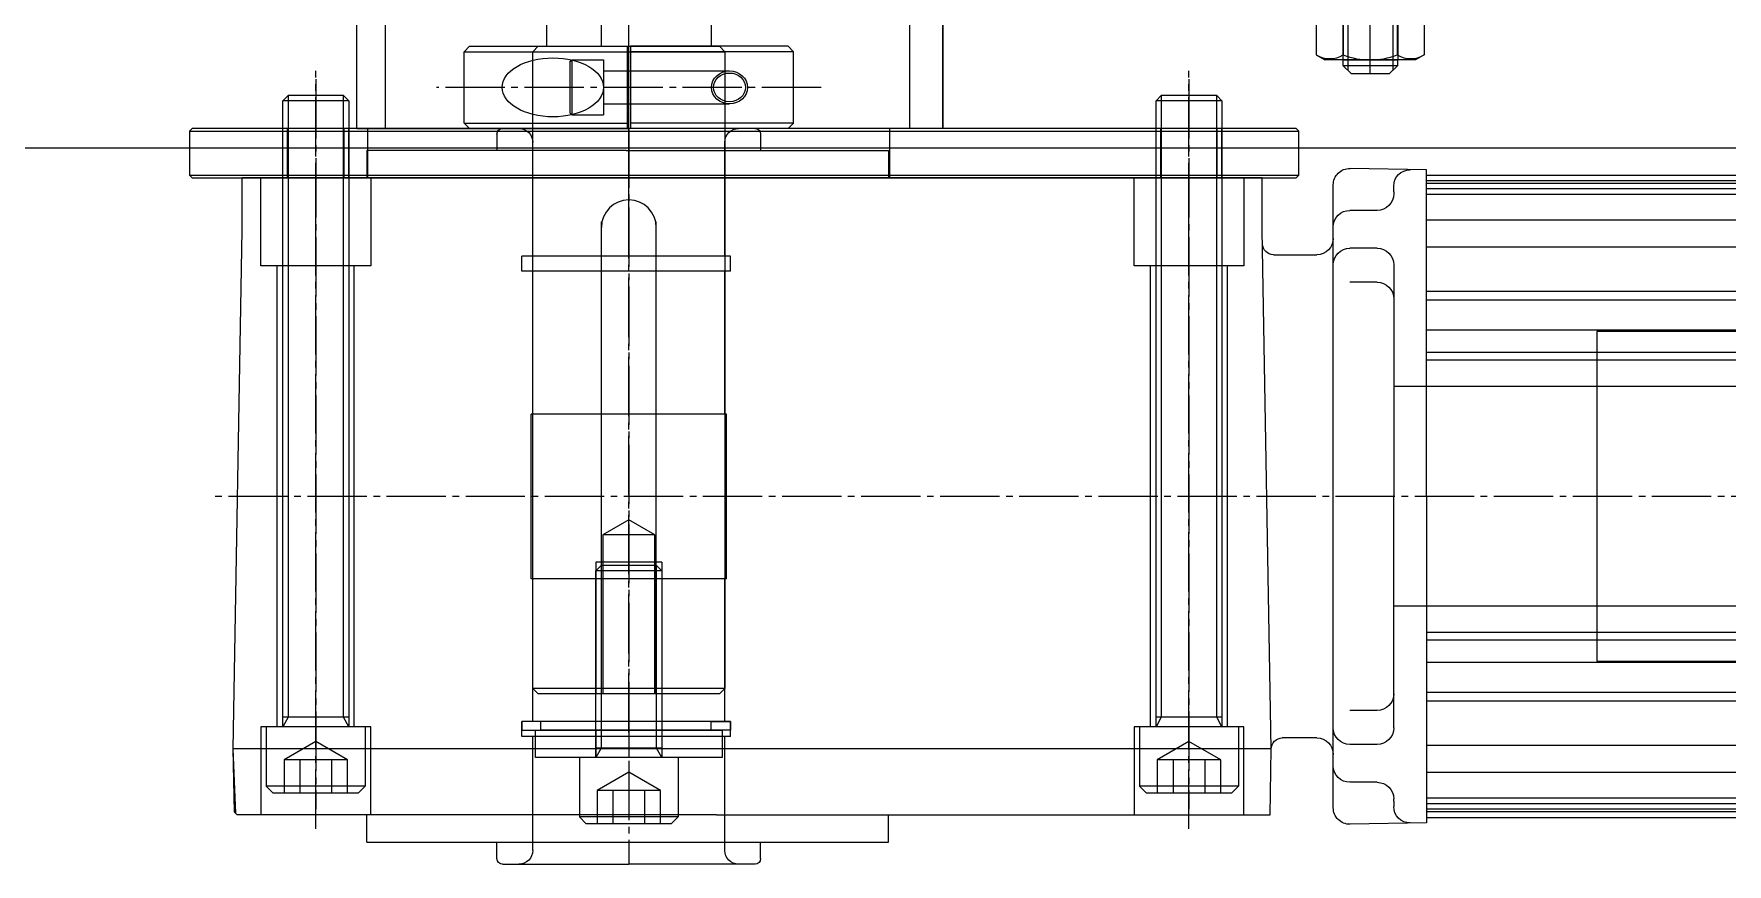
# Model space of a CAD drawing. Units: millimetres at full size. Extents: x -5218 to 5218, y -4308 to 3712.
# Drawn here: x -3683.9 to -3375.6, y 1954.2 to 2105.4 of the extents above; entities that cross this region are included whole.
import ezdxf

# ---------------------------------------------------------------- set-up
doc = ezdxf.new("R2010")
doc.units = ezdxf.units.MM
doc.header["$LTSCALE"] = 1.2
doc.linetypes.add('CHAIN2', pattern=[12, 9, -1, 1, -1])
for name, color, linetype, lineweight in [('0-1_01_外形線', 134, 'Continuous', 9), ('0-2_03_かくれ線', 5, 'Continuous', 9), ('0-3_04_中心線', 4, 'CHAIN2', 9), ('0-7_0', 134, 'Continuous', 9), ('0-8_10_DRAFT', 1, 'Continuous', 9), ('0-9_04_HIDDEN', 7, 'Continuous', 9)]:
    doc.layers.add(name, color=color, linetype=linetype, lineweight=lineweight)

# ---------------------------------------------------------------- blocks, each defined once
blk = doc.blocks.new('GM-SHYF-RH 0.4kW、1／160、＊＊V、60Hzb')
at = {"layer": '0-1_01_外形線'}
for p, q in [((-24, 133), (-24, 130)), ((-23, 134), (0, 134)), ((23, 134), (0, 134)), ((24, 133), (24, 130)), ((-47.271, 130), (-47.271, 125)), ((0.457, 130), (-47.271, 130)), ((0.457, 130), (47.729, 130)), ((47.729, 130), (47.729, 125)), ((-145.271, 126.482), (-131.323, 126.738)), ((-145.271, 67), (-145.271, 126.5)), ((-145.271, 125.5), (-242.271, 125.5)), ((-242.271, 124.5), (-145.271, 124.5)), ((-242.271, 124), (-145.271, 124)), ((-139.271, 122.5), (-139.271, 123.5)), ((-128.271, 10.261), (-128.271, 123.739)), ((-115.331, 115.5), (-115.331, 125)), ((-115.331, 125), (-15.972, 125)), ((-15.972, 125), (70.37, 125)), ((70.37, 115.5), (70.37, 125)), ((-242.271, 123), (-145.271, 123)), ((-242.271, 122), (-145.271, 122)), ((-139.271, 122.5), (-139.271, 122.096)), ((-242.271, 117.315), (-145.271, 117.315)), ((-136.271, 119.096), (-131.271, 119.096)), ((-116.981, 21), (-115.331, 115.5)), ((72.019, 21), (70.37, 115.5)), ((-242.271, 112.366), (-145.271, 112.366)), ((-136.271, 112.185), (-131.271, 112.185)), ((-117.375, 111), (-125.271, 111)), ((-139.271, 109.185), (-139.271, 67)), ((-136.271, 106.001), (-131.271, 106.001)), ((-242.271, 104.319), (-145.271, 104.319)), ((-242.271, 102.714), (-145.271, 102.714)), ((-242.271, 97.282), (-145.271, 97.282)), ((-242.271, 93.192), (-145.271, 93.192)), ((-242.271, 91.83), (-145.271, 91.83)), ((-242.271, 87), (-145.271, 87)), ((-145.271, 87), (-139.271, 87)), ((-145.271, 67), (-145.271, 7.5)), ((-139.271, 24.815), (-139.271, 67)), ((-242.271, 47), (-145.271, 47)), ((-145.271, 47), (-139.271, 47)), ((-242.271, 42.17), (-145.271, 42.17)), ((-242.271, 40.808), (-145.271, 40.808)), ((-242.271, 36.718), (-145.271, 36.718)), ((-242.271, 31.285), (-145.271, 31.285)), ((-242.271, 29.681), (-145.271, 29.681)), ((-136.271, 27.999), (-131.271, 27.999)), ((-242.271, 21.634), (-145.271, 21.634)), ((-136.271, 21.815), (-131.271, 21.815)), ((-125.271, 23), (-118.981, 23)), ((-116.771, 9), (-116.981, 21)), ((-116.981, 21), (-15.972, 21)), ((-15.972, 21), (72.019, 21)), ((71.818, 9.499), (72.019, 21)), ((-242.271, 16.684), (-145.271, 16.684)), ((-136.271, 14.904), (-131.271, 14.904)), ((-242.271, 12), (-145.271, 12)), ((-242.271, 11), (-145.271, 11)), ((-242.271, 10), (-145.271, 10)), ((-242.271, 9.5), (-145.271, 9.5)), ((-139.271, 11.5), (-139.271, 11.904)), ((-139.271, 11.5), (-139.271, 11.904)), ((-139.271, 11.5), (-139.271, 10.5)), ((71.31, 9), (71.818, 9.499)), ((-145.271, 8.5), (-242.271, 8.5)), ((-145.271, 7.517), (-131.323, 7.261)), ((-15.972, 9), (-116.771, 9)), ((-15.972, 9), (71.31, 9))]:
    blk.add_line(p, q, dxfattribs=at)
for centre, radius, start, end in [((-23, 133), 1, 90, 180), ((23, 133), 1, 0, 90), ((-142.271, 123.5), 3, 0, 90), ((-131.271, 123.739), 3, 0, 90.98117), ((-136.271, 122.096), 3, 180, 270), ((-131.271, 116.096), 3, 0, 90), ((-136.271, 109.185), 3, 90, 180), ((-131.271, 109.185), 3, 0, 90), ((-125.271, 114), 3, 180, 270), ((-117.375, 113), 2, 270, 359), ((-136.271, 103.001), 3, 90, 180), ((-136.271, 30.999), 3, 180, 270), ((-136.271, 24.815), 3, 180, 270), ((-131.271, 24.815), 3, 270, 0), ((-125.271, 20), 3, 90, 180), ((-118.981, 21), 2, 359, 90), ((-131.271, 17.904), 3, 270, 0), ((-136.271, 11.904), 3, 90, 180), ((-142.271, 10.5), 3, 270, 0), ((-131.271, 10.261), 3, 269.01883, 0)]:
    blk.add_arc(centre, radius, start, end, dxfattribs=at)
at = {"layer": '0-2_03_かくれ線'}
for p, q in [((-17.5, 110.75), (-17.5, 131.5)), ((17.5, 110.75), (17.5, 131.5)), ((-109, 25), (-109, 109)), ((-95, 25), (-95, 109)), ((-18.5, 108), (-18.5, 110.75)), ((-18.5, 110.75), (19.5, 110.75)), ((-18.5, 108), (19.5, 108)), ((-17.5, 82), (-17.5, 108)), ((17.5, 82), (17.5, 108)), ((19.5, 108), (19.5, 110.75)), ((50, 25), (50, 109)), ((64, 25), (64, 109)), ((-17.8, 52), (-17.8, 82)), ((-17.8, 82), (17.8, 82)), ((-17.5, 26), (-17.5, 52)), ((17.5, 26), (17.5, 52)), ((-18.5, 23.25), (-18.5, 26)), ((-18.5, 26), (19.5, 26)), ((19.5, 23.25), (19.5, 26)), ((-18.5, 23.25), (19.5, 23.25)), ((-17.5, 2.5), (-17.5, 23.25)), ((17.5, 2.5), (17.5, 23.25)), ((-47.271, 4), (-47.271, 9)), ((47.729, 4), (47.729, 9)), ((0.229, 4), (-47.271, 4)), ((47.729, 4), (-47.271, 4)), ((-24, 1), (-24, 4)), ((24, 1), (24, 4)), ((-23, 0), (0, 0)), ((23, 0), (0, 0))]:
    blk.add_line(p, q, dxfattribs=at)
for points in [[(-112, 125), (-112, 109), (-92, 109), (-92, 125)], [(47, 125), (47, 109), (67, 109), (67, 125)], [(-17.8, 52), (17.8, 52), (17.8, 82)], [(-112, 9), (-112, 25), (-92, 25), (-92, 9)], [(47, 9), (47, 25), (67, 25), (67, 9)]]:
    blk.add_lwpolyline(points, dxfattribs=at)
blk.add_lwpolyline([(-249.271, 97), (-176.271, 97), (-176.271, 37), (-249.271, 37)], close=True, dxfattribs=at)
for centre, radius, start, end in [((-20, 131.5), 2.5, 0, 90), ((20, 131.5), 2.5, 90, 180), ((-23, 1), 1, 180, 270), ((-20, 2.5), 2.5, 270, 0), ((20, 2.5), 2.5, 180, 270), ((23, 1), 1, 270, 0)]:
    blk.add_arc(centre, radius, start, end, dxfattribs=at)
at = {"layer": '0-3_04_中心線'}
for p, q in [((0, 134), (0, 0)), ((-102, 6.456), (-102, 127.757)), ((57, 6.456), (57, 127.757)), ((-297.899, 67), (75.913, 67))]:
    blk.add_line(p, q, dxfattribs=at)
blk = doc.blocks.new('A$C23C91DF0_1_1')
at = {"layer": '0-2_03_かくれ線'}
for points in [[(0, 18.5), (1.6, 18.5), (1.6, 15), (0, 15)], [(0, -19.5), (1.6, -19.5), (1.6, -16), (0, -16)]]:
    blk.add_lwpolyline(points, close=True, dxfattribs=at)
at = {"layer": '0-8_10_DRAFT'}
for p, q in [((0, 15), (0, -16)), ((1.6, 15), (1.6, -16))]:
    blk.add_line(p, q, dxfattribs=at)
blk = doc.blocks.new('FWSSS-D34-V12.5-T5.0a')
at = {"layer": '0-2_03_かくれ線'}
blk.add_lwpolyline([(0, 17), (5, 17), (5, -17), (0, -17)], close=True, dxfattribs=at)
at = {"layer": '0-8_10_DRAFT'}
blk.add_line((0, 0), (5, 0), dxfattribs=at)
at = {"layer": '0-9_04_HIDDEN'}
for p, q in [((0, 6), (5, 6)), ((0, -6), (5, -6))]:
    blk.add_line(p, q, dxfattribs=at)

msp = doc.modelspace()

# ---------------------------------------------------------------- linework, layer by layer
at = {"layer": '0-1_01_外形線'}
for p, q in [((-3625.031, 2088.193), (-3625.031, 2139.693)), ((-3518.388, 2088.193), (-3518.388, 2139.693)), ((-3518.388, 2139.693), (-3518.388, 2088.193)), ((-3450.353, 2108.693), (-3450.353, 2101.596)), ((-3445.445, 2108.693), (-3445.445, 2101.596)), ((-3435.63, 2108.693), (-3435.63, 2101.596)), ((-3430.723, 2108.693), (-3430.723, 2101.596)), ((-3450.353, 2101.596), (-3448.788, 2100.693)), ((-3432.288, 2100.693), (-3448.788, 2100.693)), ((-3445.538, 2100.693), (-3435.538, 2100.693)), ((-3445.538, 2099.693), (-3444.038, 2098.193)), ((-3444.638, 2100.693), (-3444.638, 2098.793)), ((-3435.538, 2099.693), (-3437.038, 2098.193)), ((-3436.438, 2100.693), (-3436.438, 2098.793)), ((-3430.723, 2101.596), (-3432.288, 2100.693)), ((-3444.038, 2098.193), (-3437.038, 2098.193)), ((-3655.538, 2087.693), (-3453.538, 2087.693)), ((-3625.031, 2088.193), (-3575.538, 2088.193)), ((-3625.031, 2088.193), (-3575.538, 2088.193)), ((-3518.388, 2088.193), (-3575.538, 2088.193)), ((-3518.388, 2088.193), (-3575.538, 2088.193)), ((-3655.538, 2079.693), (-3453.538, 2079.693)), ((-3647.102, 1963.442), (-3647.557, 1975.193))]:
    msp.add_line(p, q, dxfattribs=at)
for points in [[(-3735.538, 2084.693), (-2945.538, 2084.693), (-2940.538, 2089.693), (-2940.538, 2124.693), (-3740.538, 2124.693), (-3740.538, 2089.693)], [(-3655.038, 2079.193), (-3454.038, 2079.193), (-3453.538, 2079.693), (-3453.538, 2087.693), (-3454.038, 2088.193), (-3655.038, 2088.193), (-3655.538, 2087.693), (-3655.538, 2079.693)]]:
    msp.add_lwpolyline(points, close=True, dxfattribs=at)
msp.add_lwpolyline([(-3445.538, 2100.693), (-3445.538, 2099.693), (-3435.538, 2099.693), (-3435.538, 2100.693)], dxfattribs=at)
for centre, radius, start, end in [((-3447.899, 2105.846), 4.907, 240.00001, 299.99999), ((-3440.538, 2114.472), 13.779, 249.136, 290.864), ((-3433.177, 2105.846), 4.907, 240.00001, 299.99999)]:
    msp.add_arc(centre, radius, start, end, dxfattribs=at)
at = {"layer": '0-2_03_かくれ線'}
for p, q in [((-3590.538, 2162.192), (-3590.538, 2103.193)), ((-3560.538, 2162.192), (-3560.538, 2103.193)), ((-3619.835, 2088.193), (-3619.835, 2143.193)), ((-3575.538, 2088.193), (-3575.538, 2143.193)), ((-3524.388, 2088.193), (-3524.388, 2143.193)), ((-3445.538, 2123.193), (-3445.538, 2100.693)), ((-3444.638, 2123.193), (-3444.638, 2100.693)), ((-3436.438, 2123.193), (-3436.438, 2100.693)), ((-3435.538, 2123.193), (-3435.538, 2100.693)), ((-3605.538, 2102.193), (-3604.538, 2103.193)), ((-3604.538, 2103.193), (-3601.113, 2103.193)), ((-3601.113, 2103.193), (-3575.858, 2103.193)), ((-3593.038, 2102.193), (-3592.038, 2103.193)), ((-3592.038, 2103.193), (-3559.038, 2103.193)), ((-3575.858, 2103.193), (-3575.858, 2088.193)), ((-3546.538, 2103.193), (-3575.218, 2103.193)), ((-3575.218, 2103.193), (-3575.218, 2088.193)), ((-3545.538, 2102.193), (-3546.538, 2103.193)), ((-3605.538, 2089.193), (-3605.538, 2102.193)), ((-3605.538, 2102.193), (-3601.113, 2102.192)), ((-3601.113, 2102.193), (-3575.858, 2102.193)), ((-3586.285, 2100.301), (-3585.901, 2100.685)), ((-3586.285, 2100.301), (-3586.285, 2091.085)), ((-3585.908, 2100.678), (-3585.901, 2090.701)), ((-3585.901, 2100.685), (-3580.141, 2100.685)), ((-3580.141, 2100.685), (-3580.141, 2090.701)), ((-3580.141, 2098.693), (-3557.204, 2098.693)), ((-3575.858, 2098.693), (-3575.218, 2098.693)), ((-3575.858, 2098.693), (-3575.218, 2098.693)), ((-3627.485, 2094.192), (-3637.591, 2094.192)), ((-3468.485, 2094.192), (-3478.591, 2094.192)), ((-3626.538, 2093.245), (-3638.538, 2093.245)), ((-3586.285, 2091.085), (-3585.901, 2090.701)), ((-3585.901, 2090.701), (-3580.141, 2090.701)), ((-3580.141, 2092.693), (-3557.204, 2092.693)), ((-3575.858, 2092.693), (-3575.218, 2092.693)), ((-3575.858, 2092.693), (-3575.218, 2092.693)), ((-3467.538, 2093.245), (-3479.538, 2093.245)), ((-3638.538, 2079.193), (-3638.538, 2088.193)), ((-3637.688, 2079.193), (-3637.688, 2088.193)), ((-3627.388, 2079.193), (-3627.388, 2088.193)), ((-3626.538, 2079.193), (-3626.538, 2088.193)), ((-3623.038, 2079.193), (-3623.038, 2088.193)), ((-3605.538, 2089.193), (-3604.538, 2088.193)), ((-3605.538, 2089.193), (-3601.113, 2089.193)), ((-3604.538, 2088.193), (-3601.113, 2088.193)), ((-3601.113, 2089.193), (-3575.858, 2089.198)), ((-3601.113, 2088.193), (-3575.858, 2088.193)), ((-3545.538, 2089.193), (-3575.218, 2089.198)), ((-3546.538, 2088.193), (-3575.218, 2088.193)), ((-3545.538, 2089.193), (-3546.538, 2088.193)), ((-3528.038, 2079.193), (-3528.038, 2088.193)), ((-3479.538, 2079.193), (-3479.538, 2088.193)), ((-3478.688, 2079.193), (-3478.688, 2088.193)), ((-3468.388, 2079.193), (-3468.388, 2088.193)), ((-3467.538, 2079.193), (-3467.538, 2088.193)), ((-3580.538, 1985.193), (-3580.538, 2071.193)), ((-3570.538, 1985.193), (-3570.538, 2071.193)), ((-3570.788, 2014.193), (-3580.288, 2014.193)), ((-3569.538, 2007.646), (-3581.538, 2007.646)), ((-3570.485, 2008.593), (-3580.591, 2008.593)), ((-3569.538, 2009.193), (-3569.538, 1985.193)), ((-3558.038, 1986.193), (-3593.038, 1986.193)), ((-3626.538, 1980.942), (-3638.538, 1980.942)), ((-3467.538, 1980.942), (-3479.538, 1980.942)), ((-3623.538, 1979.192), (-3623.538, 1968.392)), ((-3464.538, 1979.192), (-3464.538, 1968.392)), ((-3569.538, 1975.343), (-3581.538, 1975.343)), ((-3566.538, 1973.593), (-3566.538, 1962.793)), ((-3626.764, 1973.192), (-3638.311, 1973.192)), ((-3635.424, 1973.192), (-3635.424, 1967.192)), ((-3629.651, 1973.192), (-3629.651, 1967.192)), ((-3467.764, 1973.192), (-3479.311, 1973.192)), ((-3476.425, 1973.192), (-3476.425, 1967.192)), ((-3470.651, 1973.192), (-3470.651, 1967.192)), ((-3569.764, 1967.593), (-3581.311, 1967.593)), ((-3578.424, 1967.593), (-3578.424, 1961.593)), ((-3572.651, 1967.593), (-3572.651, 1961.593))]:
    msp.add_line(p, q, dxfattribs=at)
for points in [[(-3593.038, 2102.193), (-3558.038, 2102.193), (-3559.038, 2103.193)], [(-3558.038, 2102.193), (-3558.038, 1986.193), (-3559.038, 1985.193), (-3592.038, 1985.193), (-3593.038, 1986.193), (-3593.038, 2102.193)], [(-3545.538, 2089.193), (-3545.538, 2102.193), (-3575.218, 2102.193)], [(-3638.538, 1979.302), (-3638.538, 2093.245), (-3637.591, 2094.192), (-3637.591, 1980.942), (-3638.538, 1979.192)], [(-3626.538, 1979.192), (-3627.485, 1980.942), (-3627.485, 2094.192), (-3626.538, 2093.245), (-3626.538, 1979.302)], [(-3479.538, 1979.302), (-3479.538, 2093.245), (-3478.591, 2094.192), (-3478.591, 1980.942), (-3479.538, 1979.192)], [(-3467.538, 1979.192), (-3468.485, 1980.942), (-3468.485, 2094.192), (-3467.538, 2093.245), (-3467.538, 1979.302)], [(-3570.788, 1985.193), (-3570.788, 2014.193), (-3575.538, 2016.935), (-3580.288, 2014.193), (-3580.288, 1985.193)], [(-3569.538, 2009.193), (-3581.538, 2009.193), (-3581.538, 1985.193)], [(-3581.538, 1973.702), (-3581.538, 2007.646), (-3580.591, 2008.593), (-3580.591, 1975.343), (-3581.538, 1973.593)], [(-3569.538, 1973.593), (-3570.485, 1975.343), (-3570.485, 2008.593), (-3569.538, 2007.646), (-3569.538, 1973.702)], [(-3623.538, 1979.192), (-3641.538, 1979.192), (-3641.538, 1968.392), (-3640.338, 1967.192), (-3624.738, 1967.192), (-3623.538, 1968.392), (-3641.538, 1968.392)], [(-3626.764, 1967.192), (-3626.764, 1973.192), (-3632.538, 1976.526), (-3638.311, 1973.192), (-3638.311, 1967.192)], [(-3464.538, 1979.192), (-3482.538, 1979.192), (-3482.538, 1968.392), (-3481.338, 1967.192), (-3465.738, 1967.192), (-3464.538, 1968.392), (-3482.538, 1968.392)], [(-3467.764, 1967.192), (-3467.764, 1973.192), (-3473.538, 1976.526), (-3479.311, 1973.192), (-3479.311, 1967.192)], [(-3566.538, 1973.593), (-3584.538, 1973.593), (-3584.538, 1962.793), (-3583.338, 1961.593), (-3567.738, 1961.593), (-3566.538, 1962.793), (-3584.538, 1962.793)], [(-3569.764, 1961.593), (-3569.764, 1967.593), (-3575.538, 1970.926), (-3581.311, 1967.593), (-3581.311, 1961.593)]]:
    msp.add_lwpolyline(points, dxfattribs=at)
msp.add_arc((-3575.538, 2070.193), 5, 0, 180, dxfattribs=at)
for centre, major_axis, ratio in [((-3589.362, 2095.693), (9.225, 0), 0.58277), ((-3557.204, 2095.693), (-3.282, 0), 0.914109), ((-3557.204, 2095.693), (2.922, 0), 0.893682)]:
    msp.add_ellipse(centre, major_axis=major_axis, ratio=ratio, dxfattribs=at)
at = {"layer": '0-3_04_中心線'}
for p, q in [((-3575.538, 1978.193), (-3575.538, 2520.192)), ((-3580.538, 2103.193), (-3580.538, 2476.192)), ((-3575.538, 2082.193), (-3575.538, 2149.193)), ((-3440.538, 2098.193), (-3440.538, 2129.593)), ((-3440.538, 2103.193), (-3440.538, 2128.193)), ((-3575.538, 2088.193), (-3575.538, 2103.193)), ((-3632.538, 2068.693), (-3632.538, 2098.693)), ((-3632.538, 2097.192), (-3632.538, 1964.192)), ((-3575.538, 2068.693), (-3575.538, 2098.693)), ((-3473.538, 2068.693), (-3473.538, 2098.693)), ((-3473.538, 2097.192), (-3473.538, 1964.192)), ((-3540.538, 2095.693), (-3610.538, 2095.693))]:
    msp.add_line(p, q, dxfattribs=at)

# ---------------------------------------------------------------- block references
at = {"layer": '0-2_03_かくれ線', "rotation": 270}
for name, p in [('A$C23C91DF0_1_1', (-3575.538, 1980.193)), ('FWSSS-D34-V12.5-T5.0a', (-3575.538, 1978.593))]:
    msp.add_blockref(name, p, dxfattribs=at)
at = {"layer": '0-7_0', "xscale": -1}
msp.add_blockref('GM-SHYF-RH 0.4kW、1／160、＊＊V、60Hzb', (-3575.538, 1954.193), dxfattribs=at)

doc.saveas('drawing.dxf')
